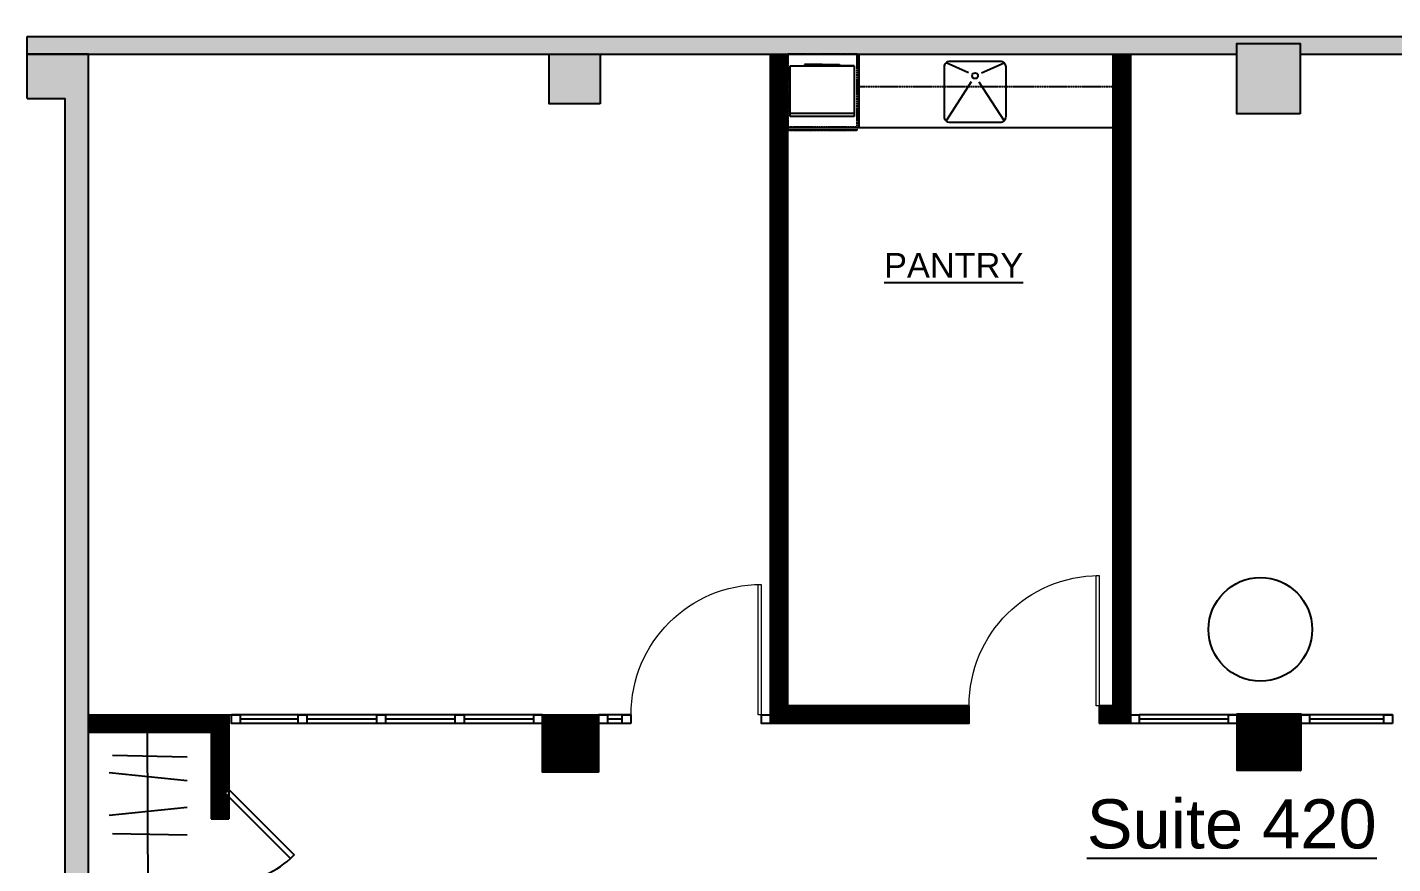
# Model space of a CAD drawing. Header units: inches. Extents: x 0 to 8116, y 4 to 1630.
# Drawn here: x 4621 to 5088, y 834.5 to 1120.4 of the extents above; entities that cross this region are included whole.
import ezdxf

# ---------------------------------------------------------------- set-up
doc = ezdxf.new("R2010")
doc.units = ezdxf.units.IN
doc.header["$MEASUREMENT"] = 0
doc.linetypes.add('HIDDEN', pattern=[0.375, 0.25, -0.125])
doc.layers.add('0-BACKGROUND', color=7, linetype='Continuous')
doc.layers.add('CM4800', color=7, linetype='Continuous')
doc.layers.add('ADOOR', color=2, linetype='Continuous', lineweight=9)
doc.styles.add('ARCH-STYLE', font='arial.ttf')
pattern_1 = [(45, (2296.25314, -9598.17838), (-0.0883883476, 0.0883883476), [])]

# ---------------------------------------------------------------- blocks, each defined once
blk = doc.blocks.new('45DR')
at = {"layer": 'ADOOR'}
blk.add_lwpolyline([(0, 1), (0, 0), (0.023, 0), (0.023, 1)], close=True, dxfattribs=at)
blk.add_arc((0, 0), 1, 0, 90, dxfattribs=at)
blk = doc.blocks.new('DOOR45')
blk.add_lwpolyline([(0, 0), (1.41, -1.41), (26.83, 24), (25.42, 25.42)], close=True)
blk.add_arc((0, 0), 36, 0, 41.8153)
blk = doc.blocks.new('CM4830NA36SQ')
blk.add_circle((0.45, 0.45), 0.45)
blk = doc.blocks.new('420block')
at = {"layer": '0-BACKGROUND'}
h = blk.add_hatch(color=256, dxfattribs=at)
h.paths.add_polyline_path([(-499.01, 458.75), (-499.01, 455.17), (-477.27, 455.17), (-477.27, 458.75)])
h.paths.add_polyline_path([(-272.75, 458.75), (-272.75, 455.17), (-249.9, 455.17), (-249.9, 458.75)])
h.paths.add_polyline_path([(-30.89, 464.32), (-30.89, 461.17), (-7.45, 461.17), (-7.45, 464.32)])
h.paths.add_polyline_path([(-2, 455.17), (-2, 461.17), (-7.45, 461.17), (-7.45, 455.17)])
for points in [[(-912.65, 461.17), (-912.65, 455.17), (-891.74, 455.17), (-499.01, 455.17), (-499.01, 458.75), (-477.27, 458.75), (-477.27, 455.17), (-272.75, 455.17), (-272.75, 458.75), (-249.9, 458.75), (-249.9, 455.17), (-30.89, 455.17), (-30.89, 461.17)], [(-899.74, 440.03), (-899.74, 112.87), (-911.22, 112.87), (-911.22, 94.9), (-891.74, 94.9), (-891.74, 455.17), (-912.65, 455.17), (-912.65, 440.03)]]:
    blk.add_hatch(color=256, dxfattribs=at).paths.add_polyline_path(points)
h = blk.add_hatch(color=256, dxfattribs=at)
h.paths.add_polyline_path([(-716.75, 438.2), (-716.75, 455.17), (-734.22, 455.17), (-734.22, 438.2)])
h.paths.add_polyline_path([(-477.27, 434.8), (-477.27, 458.75), (-499.01, 458.75), (-499.01, 434.8)])
h.paths.add_polyline_path([(-272.75, 458.75), (-272.75, 437.03), (-249.9, 437.03), (-249.9, 458.75)])
h = blk.add_hatch(dxfattribs=at)
h.set_pattern_fill('ANSI31', color=256, style=0)
h.set_pattern_definition(pattern_1)
h.paths.add_polyline_path([(-253.01, 437.03), (-261.33, 437.03), (-261.33, 310.21), (-245.77, 310.21), (-245.77, 316.21), (-253.01, 316.21)])
h.paths.add_polyline_path([(-24.98, 340.53), (-2, 340.53), (-2, 343.73), (-33.67, 343.73), (-33.67, 316.21), (-201.22, 316.21), (-201.22, 310.21), (-24.98, 310.21)])
h.paths.add_polyline_path([(-13.86, 238.46), (-35.61, 238.46), (-35.61, 219.07), (-13.86, 219.07)])
h.paths.add_polyline_path([(-394.98, 455.17), (-400.98, 455.17), (-400.98, 310.21), (-397.98, 310.21), (-394.98, 310.21), (-394.98, 313.21)])
h.paths.add_polyline_path([(-535.34, 455.17), (-541.34, 455.17), (-541.34, 232.37), (-546.02, 232.37), (-546.02, 226.37), (-535.34, 226.37), (-535.34, 229.37)])
h.paths.add_polyline_path([(-477.13, 229.65), (-498.88, 229.65), (-498.88, 226.37), (-498.88, 210.26), (-477.13, 210.26)])
h.paths.add_polyline_path([(-590.57, 232.37), (-652.51, 232.37), (-652.51, 455.17), (-658.51, 455.17), (-658.51, 226.37), (-590.57, 226.37)])
h.paths.add_polyline_path([(-717.25, 229.37), (-736.43, 229.37), (-736.43, 226.37), (-736.43, 209.78), (-717.25, 209.78)])
h = blk.add_hatch(dxfattribs=at)
h.set_pattern_fill('ANSI31', color=256, style=0)
h.set_pattern_definition(pattern_1)
h.paths.add_polyline_path([(-891.74, 229.37), (-891.74, 223.37), (-849.74, 223.37), (-849.74, 193.76), (-843.74, 193.76), (-843.74, 201.27), (-844.98, 202.52), (-843.74, 203.76), (-843.74, 229.37)])
for p, q in [((-912.65, 440.03), (-912.65, 461.17)), ((-912.65, 461.17), (-30.89, 461.17)), ((-912.65, 455.17), (-499.01, 455.17)), ((-891.74, 94.9), (-891.74, 455.17)), ((-658.51, 226.37), (-658.51, 455.17)), ((-652.51, 232.37), (-652.51, 455.17)), ((-628.2, 430), (-628.2, 455.17)), ((-541.34, 455.17), (-541.34, 232.37)), ((-535.34, 455.17), (-535.34, 226.37)), ((-477.27, 455.17), (-272.75, 455.17)), ((-651.74, 433.85), (-651.74, 451.1)), ((-651.74, 451.1), (-629.86, 451.1)), ((-651.74, 451.1), (-651.74, 451.1)), ((-640.86, 451.6), (-646.86, 451.6)), ((-646.86, 451.6), (-646.86, 451.1)), ((-646.86, 451.6), (-646.86, 451.6)), ((-640.86, 451.6), (-634.86, 451.6)), ((-640.86, 451.6), (-640.86, 451.6)), ((-640.86, 451.1), (-640.86, 451.1)), ((-629.86, 451.1), (-640.86, 451.1)), ((-634.86, 451.6), (-634.86, 451.1)), ((-634.86, 451.6), (-634.86, 451.6)), ((-629.86, 451.1), (-629.86, 433.85)), ((-590.76, 448.79), (-598.43, 452.2)), ((-586.28, 448.79), (-578.61, 452.2)), ((-589.85, 445.73), (-598.43, 432.37)), ((-587.19, 445.73), (-578.61, 432.37)), ((-912.65, 440.03), (-899.74, 440.03)), ((-899.74, 112.87), (-899.74, 440.03)), ((-629.86, 434.85), (-651.74, 434.85)), ((-628.2, 430), (-652.51, 430)), ((-629.86, 433.85), (-651.74, 433.85)), ((-541.34, 429.98), (-628.2, 430)), ((-628.89, 429.17), (-652.51, 429.17)), ((-891.74, 229.37), (-842.87, 229.37)), ((-736.43, 229.37), (-842.87, 229.37)), ((-706.26, 229.37), (-717.25, 229.37)), ((-590.57, 232.37), (-652.51, 232.37)), ((-590.57, 226.37), (-590.57, 232.37)), ((-541.34, 232.37), (-546.02, 232.37)), ((-546.02, 232.37), (-546.02, 226.37)), ((-498.88, 229.37), (-532.34, 229.37)), ((-445.72, 229.37), (-477.13, 229.37)), ((-736.43, 226.37), (-842.87, 226.37)), ((-820, 227.87), (-839.87, 227.87)), ((-793.14, 227.87), (-817, 227.87)), ((-766.29, 227.87), (-790.14, 227.87)), ((-739.43, 227.87), (-763.29, 227.87)), ((-706.26, 226.37), (-717.25, 226.37)), ((-709.26, 227.87), (-714.25, 227.87)), ((-590.57, 226.37), (-658.51, 226.37)), ((-535.34, 226.37), (-546.02, 226.37)), ((-501.88, 227.87), (-532.34, 227.87)), ((-498.88, 226.37), (-532.34, 226.37)), ((-445.72, 226.37), (-477.13, 226.37)), ((-448.72, 227.87), (-474.13, 227.87)), ((-871.61, 223.37), (-871.34, 112.9)), ((-849.74, 223.37), (-849.74, 193.76)), ((-858.01, 214.91), (-883.52, 215.43)), ((-858.01, 206.79), (-884.69, 209.55)), ((-858.01, 197.68), (-884.69, 194.92)), ((-849.74, 193.76), (-843.74, 193.76)), ((-858.01, 188.15), (-883.52, 188.67))]:
    blk.add_line(p, q, dxfattribs=at)
at = {"layer": '0-BACKGROUND', "lineweight": 30}
for p, q in [((-912.65, 455.17), (-891.74, 455.17)), ((-843.74, 229.37), (-843.74, 193.76)), ((-849.74, 223.37), (-891.74, 223.37))]:
    blk.add_line(p, q, dxfattribs=at)
at = {"layer": '0-BACKGROUND', "linetype": 'HIDDEN', "ltscale": 0.25}
for p, q in [((-541.34, 443.98), (-628.2, 443.98)), ((-652.51, 430.35), (-628.89, 430.35))]:
    blk.add_line(p, q, dxfattribs=at)
at = {"layer": '0-BACKGROUND'}
for points in [[(-477.27, 434.8), (-499.01, 434.8), (-499.01, 458.75), (-477.27, 458.75)], [(-716.75, 438.2), (-734.22, 438.2), (-734.22, 455.17), (-716.75, 455.17)], [(-839.87, 226.37), (-842.87, 226.37), (-842.87, 229.37), (-839.87, 229.37)], [(-817, 226.37), (-820, 226.37), (-820, 229.37), (-817, 229.37)], [(-790.14, 226.37), (-793.14, 226.37), (-793.14, 229.37), (-790.14, 229.37)], [(-763.29, 226.37), (-766.29, 226.37), (-766.29, 229.37), (-763.29, 229.37)], [(-736.43, 226.37), (-739.43, 226.37), (-739.43, 229.37), (-736.43, 229.37)], [(-717.25, 209.78), (-736.43, 209.78), (-736.43, 229.37), (-717.25, 229.37)], [(-714.25, 226.37), (-717.25, 226.37), (-717.25, 229.37), (-714.25, 229.37)], [(-706.26, 226.37), (-709.26, 226.37), (-709.26, 229.37), (-706.26, 229.37)], [(-658.51, 226.37), (-661.51, 226.37), (-661.51, 229.37), (-658.51, 229.37)], [(-532.34, 226.37), (-535.34, 226.37), (-535.34, 229.37), (-532.34, 229.37)], [(-498.88, 226.37), (-501.88, 226.37), (-501.88, 229.37), (-498.88, 229.37)], [(-477.13, 210.26), (-498.88, 210.26), (-498.88, 229.65), (-477.13, 229.65)], [(-474.13, 226.37), (-477.13, 226.37), (-477.13, 229.37), (-474.13, 229.37)], [(-445.72, 226.37), (-448.72, 226.37), (-448.72, 229.37), (-445.72, 229.37)]]:
    blk.add_lwpolyline(points, close=True, dxfattribs=at)
at = {"layer": '0-BACKGROUND', "linetype": 'HIDDEN', "ltscale": 0.25}
blk.add_lwpolyline([(-652.51, 429.17), (-628.89, 429.17), (-628.89, 455.17), (-652.51, 455.17)], close=True, dxfattribs=at)
at = {"layer": '0-BACKGROUND'}
blk.add_lwpolyline([(-580.02, 431.78), (-597.02, 431.78, -0.414214), (-599.02, 433.78), (-599.02, 450.78, -0.414214), (-597.02, 452.78), (-580.02, 452.78, -0.414214), (-578.02, 450.78), (-578.02, 433.78, -0.414214)], format="xyb", close=True, dxfattribs=at)
blk.add_circle((-588.52, 447.79), 0.988, dxfattribs=at)
at = {"layer": '0-BACKGROUND', "xscale": -44.5458433543572, "yscale": 44.54584335435538, "zscale": 44.54584335435582}
for p in [(-546.02, 232.37), (-661.63, 229.37)]:
    blk.add_blockref('45DR', p, dxfattribs=at)
at = {"layer": '0-BACKGROUND', "xscale": 0.8784272500161023, "yscale": 0.8784272500161023, "zscale": 0.8784272500161023, "rotation": 270}
blk.add_blockref('DOOR45', (-843.74, 203.76), dxfattribs=at)
at = {"layer": 'CM4800', "xscale": 39.37007874015748, "yscale": 39.37007874015748, "zscale": 39.37007874015748, "rotation": 270}
blk.add_blockref('CM4830NA36SQ', (-508.65, 276.24), dxfattribs=at)
at = {"layer": '0-BACKGROUND', "attachment_point": 1, "style": 'ARCH-STYLE'}
for s, insert, char_height, width in [('{\\LPANTRY}', (-619.62, 387.19), 8.4, 54), ('{\\LSuite 420}', (-550.32, 200.46), 16.8, 268)]:
    blk.add_mtext(s, dxfattribs=dict(at, insert=insert, char_height=char_height, width=width))

msp = doc.modelspace()

# ---------------------------------------------------------------- block references
msp.add_blockref('420block', (5533.65, 656.044))

doc.saveas('drawing.dxf')
